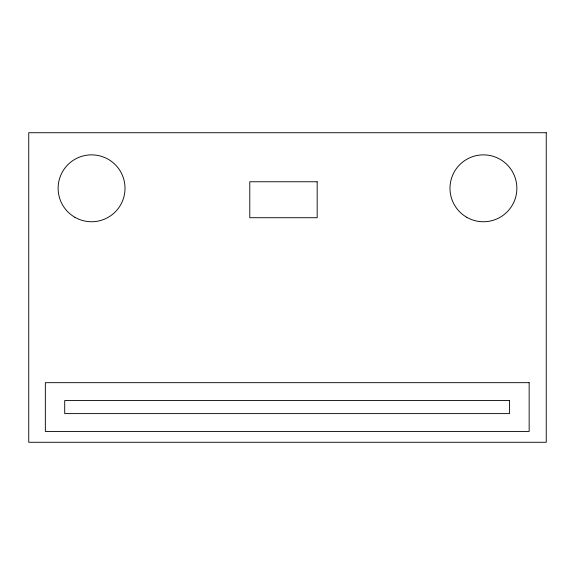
<?xml version="1.0" encoding="UTF-8"?>
<svg xmlns="http://www.w3.org/2000/svg" width="575" height="575" viewBox="0 0 575 575"><rect width="100%" height="100%" fill="white"/><g stroke="black" fill="none" stroke-linecap="round" stroke-linejoin="round"><path stroke-width="0.86" d="M546.25 132.724L28.75 132.724L28.75 442.276L546.25 442.276L546.25 132.724M317.17 181.765L249.78 181.765L249.78 217.724L317.17 217.724L317.17 181.765M529.151 382.677L45.346 382.677L45.346 431.458L529.151 431.458L529.151 382.677M509.536 400.531L64.709 400.531L64.709 413.605L509.536 413.605L509.536 400.531M466.706 217.264A33.443 33.443 0 0 0 516.867 188.298A33.443 33.443 0 0 0 466.706 159.34A33.443 33.443 0 0 0 466.706 217.264M74.851 217.264A33.443 33.443 0 0 0 125.019 188.298A33.443 33.443 0 0 0 74.851 159.34A33.443 33.443 0 0 0 74.851 217.264"/></g></svg>
